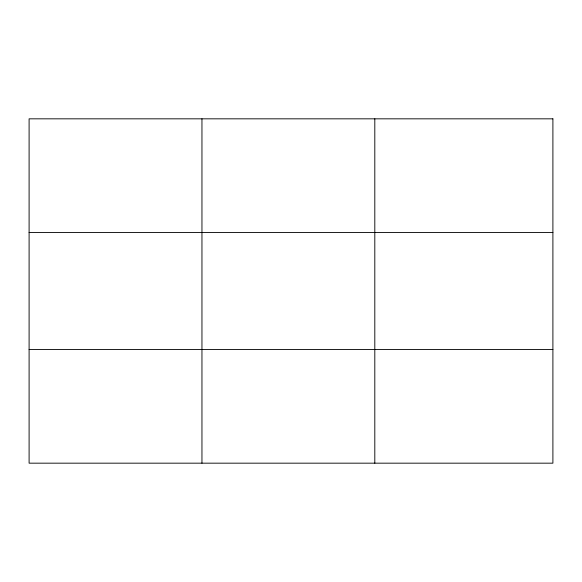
<?xml version="1.0" encoding="UTF-8"?>
<svg xmlns="http://www.w3.org/2000/svg" width="582" height="582" viewBox="0 0 582 582"><rect width="100%" height="100%" fill="white"/><g stroke="black" fill="none" stroke-linecap="round" stroke-linejoin="round"><path stroke-width="0.87" d="M201.954 463.17L201.954 118.83M374.808 463.17L374.808 118.83M29.1 232.465L552.9 232.465M29.1 349.535L552.9 349.535M552.9 118.83L552.9 463.17L29.1 463.17L29.1 118.83L552.9 118.83"/></g></svg>
